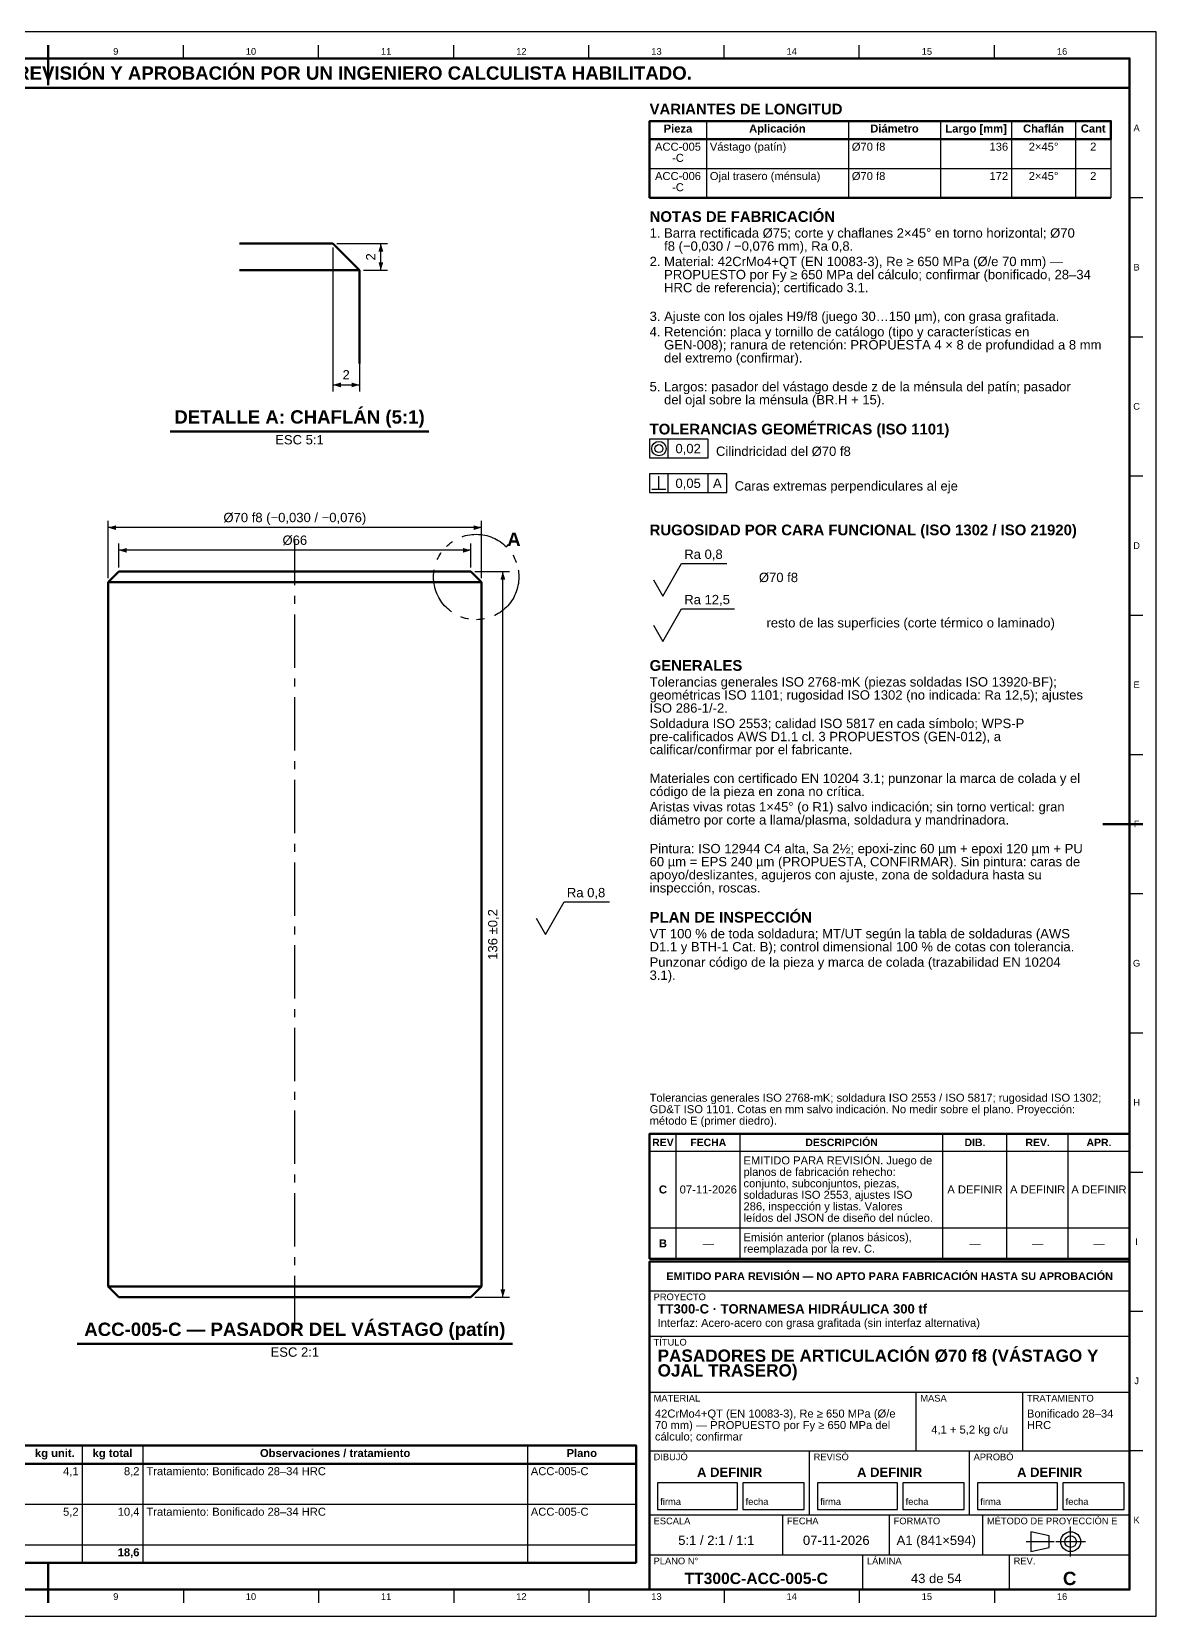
# Model space of a CAD drawing. Header units: millimetres. Extents: x 0 to 841, y 0 to 594.
# Drawn here: x 419 to 841, y 0 to 594 of the extents above; entities that cross this region are included whole.
import ezdxf
from ezdxf.enums import TextEntityAlignment as Align

# ---------------------------------------------------------------- set-up
doc = ezdxf.new("R2010")
doc.units = ezdxf.units.MM
doc.linetypes.add('EJE', pattern=[31, 20, -4, 3, -4])
doc.linetypes.add('FANTASMA', pattern=[35, 18, -4, 3, -3, 3, -4])
for name, color, linetype, lineweight in [('COTA', 7, 'CONTINUOUS', 25), ('EJE', 7, 'EJE', 25), ('FANT', 7, 'FANTASMA', 25), ('FINA', 7, 'CONTINUOUS', 25), ('MARCO', 7, 'CONTINUOUS', 70), ('TXT', 7, 'CONTINUOUS', 25), ('VIS', 7, 'CONTINUOUS', 50)]:
    doc.layers.add(name, color=color, linetype=linetype, lineweight=lineweight)
doc.styles.add('STD', font='LiberationSans-Regular.ttf')
doc.styles.add('STDB', font='LiberationSans-Bold.ttf')

msp = doc.modelspace()

# ---------------------------------------------------------------- linework, layer by layer
at = {"layer": 'COTA'}
for p, q in [((532.23, 513.09), (532.23, 459.09)), ((533.73, 514.59), (552.73, 514.59)), ((550.23, 504.59), (550.23, 514.59)), ((542.23, 503.09), (542.23, 459.09)), ((543.73, 504.59), (552.73, 504.59)), ((532.23, 461.59), (542.23, 461.59)), ((658, 434.23), (658, 441.23)), ((658, 421.23), (658, 428.23)), ((672.9, 421.23), (672.9, 428.23)), ((651.9, 422.53), (657.1, 422.53)), ((654.5, 422.53), (654.5, 427.33)), ((447.98, 389.09), (447.98, 410.59)), ((587.98, 389.09), (587.98, 410.59)), ((587.98, 408.09), (447.98, 408.09)), ((451.98, 393.09), (451.98, 402.09)), ((583.98, 399.59), (451.98, 399.59)), ((583.98, 393.09), (583.98, 402.09)), ((585.48, 391.59), (598.48, 391.59)), ((595.98, 119.59), (595.98, 391.59)), ((585.48, 119.59), (598.48, 119.59))]:
    msp.add_line(p, q, dxfattribs=at)
for points in [[(651, 434.23), (672.9, 434.23), (672.9, 441.23), (651, 441.23)], [(651, 421.23), (679.9, 421.23), (679.9, 428.23), (651, 428.23)]]:
    msp.add_lwpolyline(points, close=True, dxfattribs=at)
for points in [[(659.5, 388.53), (663, 394.63), (679.99, 394.63)], [(652.5, 388.53), (656, 382.43), (659.5, 388.53)], [(659.5, 371.53), (663, 377.63), (682.82, 377.63)], [(652.5, 371.53), (656, 365.43), (659.5, 371.53)], [(615.48, 261.69), (618.98, 267.79), (635.97, 267.79)], [(608.48, 261.69), (611.98, 255.59), (615.48, 261.69)]]:
    msp.add_lwpolyline(points, dxfattribs=at)
for radius in [2.7, 1.5]:
    msp.add_circle((654.5, 437.73), radius, dxfattribs=at)
for points in [[(550.23, 514.59), (549.33, 511.59), (551.13, 511.59)], [(550.23, 504.59), (551.13, 507.59), (549.33, 507.59)], [(532.23, 461.59), (535.23, 460.69), (535.23, 462.49)], [(542.23, 461.59), (539.23, 462.49), (539.23, 460.69)], [(447.98, 408.09), (450.98, 407.19), (450.98, 408.99)], [(587.98, 408.09), (584.98, 408.99), (584.98, 407.19)], [(451.98, 399.59), (454.98, 398.69), (454.98, 400.49)], [(583.98, 399.59), (580.98, 400.49), (580.98, 398.69)], [(595.98, 391.59), (595.08, 388.59), (596.88, 388.59)], [(595.98, 119.59), (596.88, 122.59), (595.08, 122.59)]]:
    msp.add_solid(points, dxfattribs=at)
at = {"layer": 'EJE'}
for p, q in [((517.98, 107.59), (517.98, 403.59)), ((808.88, 22.42), (808.88, 33.58)), ((792.14, 28), (802.68, 28)), ((803.3, 28), (814.46, 28))]:
    msp.add_line(p, q, dxfattribs=at)
at = {"layer": 'FANT'}
msp.add_line((597.3, 400.91), (598.13, 401.74), dxfattribs=at)
msp.add_circle((585.98, 389.59), 16, dxfattribs=at)
at = {"layer": 'FINA'}
for p, q in [((425.5, 584), (425.5, 589)), ((476.19, 584), (476.19, 589)), ((526.88, 584), (526.88, 589)), ((577.56, 584), (577.56, 589)), ((628.25, 584), (628.25, 589)), ((678.94, 584), (678.94, 589)), ((729.62, 584), (729.62, 589)), ((780.31, 584), (780.31, 589)), ((672.29, 560.5), (672.29, 531.7)), ((725.52, 560.5), (725.52, 531.7)), ((760.12, 560.5), (760.12, 531.7)), ((786.74, 560.5), (786.74, 531.7)), ((810.69, 560.5), (810.69, 531.7)), ((824, 560.5), (824, 531.7)), ((651, 553.7), (824, 553.7)), ((651, 542.7), (824, 542.7)), ((831, 531.82), (836, 531.82)), ((831, 479.64), (836, 479.64)), ((831, 427.45), (836, 427.45)), ((831, 375.27), (836, 375.27)), ((831, 323.09), (836, 323.09)), ((831, 270.91), (836, 270.91)), ((831, 218.73), (836, 218.73)), ((661, 134), (661, 180.9)), ((685, 134), (685, 180.9)), ((761, 134), (761, 180.9)), ((785, 134), (785, 180.9)), ((808, 134), (808, 180.9)), ((651, 174.4), (831, 174.4)), ((831, 166.55), (836, 166.55)), ((651, 145.6), (831, 145.6)), ((651, 134), (831, 134)), ((651, 133), (831, 133)), ((651, 122), (831, 122)), ((831, 114.36), (836, 114.36)), ((651, 105), (831, 105)), ((651, 84), (831, 84)), ((751, 62), (751, 84)), ((791, 62), (791, 84)), ((438.2, 64), (438.2, 20)), ((461.02, 64), (461.02, 20)), ((605.16, 64), (605.16, 20)), ((651, 62), (831, 62)), ((711, 38), (711, 62)), ((771, 38), (771, 62)), ((831, 62.18), (836, 62.18)), ((25, 57.2), (646, 57.2)), ((25, 42), (646, 42)), ((651, 38), (831, 38)), ((701, 23), (701, 38)), ((741, 23), (741, 38)), ((776, 23), (776, 38)), ((25, 26.8), (646, 26.8)), ((651, 23), (831, 23)), ((731, 10), (731, 23)), ((786, 10), (786, 23)), ((425.5, 10), (425.5, 5)), ((476.19, 10), (476.19, 5)), ((526.88, 10), (526.88, 5)), ((577.56, 10), (577.56, 5)), ((628.25, 10), (628.25, 5)), ((678.94, 10), (678.94, 5)), ((729.62, 10), (729.62, 5)), ((780.31, 10), (780.31, 5))]:
    msp.add_line(p, q, dxfattribs=at)
for points in [[(0, 0), (841, 0), (841, 594), (0, 594)], [(654, 40), (684, 40), (684, 50), (654, 50)], [(686, 40), (709, 40), (709, 50), (686, 50)], [(714, 40), (744, 40), (744, 50), (714, 50)], [(746, 40), (769, 40), (769, 50), (746, 50)], [(774, 40), (804, 40), (804, 50), (774, 50)], [(806, 40), (829, 40), (829, 50), (806, 50)], [(794, 24.28), (800.82, 25.83), (800.82, 30.17), (794, 31.72)]]:
    msp.add_lwpolyline(points, close=True, dxfattribs=at)
for radius in [3.72, 2.17]:
    msp.add_circle((808.88, 28), radius, dxfattribs=at)
at = {"layer": 'MARCO'}
for p, q in [((425.5, 589), (425.5, 574)), ((836, 297), (821, 297)), ((425.5, 5), (425.5, 20))]:
    msp.add_line(p, q, dxfattribs=at)
for points in [[(20, 10), (831, 10), (831, 584), (20, 584)], [(20, 573), (831, 573), (831, 584), (20, 584)], [(651, 134), (831, 134), (831, 180.9), (651, 180.9)], [(651, 10), (831, 10), (831, 133), (651, 133)]]:
    msp.add_lwpolyline(points, close=True, dxfattribs=at)
at = {"layer": 'VIS'}
for p, q in [((651, 560.5), (651, 531.7)), ((651, 531.7), (824, 531.7)), ((471.29, 444.19), (568.18, 444.19)), ((436.42, 102.19), (599.55, 102.19)), ((646, 64), (646, 20)), ((25, 20), (646, 20))]:
    msp.add_line(p, q, dxfattribs=at)
for points in [[(651, 553.7), (824, 553.7), (824, 560.5), (651, 560.5)], [(25, 57.2), (646, 57.2), (646, 64), (25, 64)]]:
    msp.add_lwpolyline(points, close=True, dxfattribs=at)
for points in [[(497.23, 514.59), (499.23, 514.59), (502.23, 514.59), (505.23, 514.59), (508.23, 514.59), (511.23, 514.59), (514.23, 514.59), (517.23, 514.59), (520.23, 514.59), (523.23, 514.59), (526.23, 514.59), (529.23, 514.59), (532.23, 514.59)], [(542.23, 504.59), (532.23, 514.59)], [(497.23, 504.59), (499.99, 504.59), (503.01, 504.59), (506.03, 504.59), (509.04, 504.59), (512.06, 504.59), (515.08, 504.59), (518.1, 504.59), (521.11, 504.59), (524.13, 504.59), (527.15, 504.59), (530.16, 504.59), (533.18, 504.59), (536.2, 504.59), (539.22, 504.59), (542.23, 504.59)], [(542.23, 469.59), (542.23, 504.59)], [(451.98, 391.59), (447.98, 387.59)], [(447.98, 387.59), (449.19, 387.59), (450.4, 387.59), (451.6, 387.59), (452.81, 387.59), (454.02, 387.59), (455.23, 387.59), (456.43, 387.59), (457.64, 387.59), (458.85, 387.59), (460.05, 387.59), (461.26, 387.59), (462.47, 387.59), (463.67, 387.59), (464.88, 387.59), (466.09, 387.59), (467.29, 387.59), (468.5, 387.59), (469.71, 387.59), (470.91, 387.59), (472.12, 387.59), (473.33, 387.59), (474.54, 387.59), (475.74, 387.59), (476.95, 387.59), (478.16, 387.59), (479.36, 387.59), (480.57, 387.59), (481.78, 387.59), (482.98, 387.59), (484.19, 387.59), (485.4, 387.59), (486.6, 387.59), (487.81, 387.59), (489.02, 387.59), (490.23, 387.59), (491.43, 387.59), (492.64, 387.59), (493.85, 387.59), (495.05, 387.59), (496.26, 387.59), (497.47, 387.59), (498.67, 387.59), (499.88, 387.59), (501.09, 387.59), (502.29, 387.59), (503.5, 387.59), (504.71, 387.59), (505.91, 387.59), (507.12, 387.59), (508.33, 387.59), (509.54, 387.59), (510.74, 387.59), (511.95, 387.59), (513.16, 387.59), (514.36, 387.59), (515.57, 387.59), (516.78, 387.59), (517.98, 387.59), (519.19, 387.59), (520.4, 387.59), (521.6, 387.59), (522.81, 387.59), (524.02, 387.59), (525.23, 387.59), (526.43, 387.59), (527.64, 387.59), (528.85, 387.59), (530.05, 387.59), (531.26, 387.59), (532.47, 387.59), (533.67, 387.59), (534.88, 387.59), (536.09, 387.59), (537.29, 387.59), (538.5, 387.59), (539.71, 387.59), (540.91, 387.59), (542.12, 387.59), (543.33, 387.59), (544.54, 387.59), (545.74, 387.59), (546.95, 387.59), (548.16, 387.59), (549.36, 387.59), (550.57, 387.59), (551.78, 387.59), (552.98, 387.59), (554.19, 387.59), (555.4, 387.59), (556.6, 387.59), (557.81, 387.59), (559.02, 387.59), (560.23, 387.59), (561.43, 387.59), (562.64, 387.59), (563.85, 387.59), (565.05, 387.59), (566.26, 387.59), (567.47, 387.59), (568.67, 387.59), (569.88, 387.59), (571.09, 387.59), (572.29, 387.59), (573.5, 387.59), (574.71, 387.59), (575.91, 387.59), (577.12, 387.59), (578.33, 387.59), (579.54, 387.59), (580.74, 387.59), (581.95, 387.59), (583.16, 387.59), (584.36, 387.59), (585.57, 387.59), (586.78, 387.59), (587.98, 387.59)], [(447.98, 387.59), (447.98, 123.59)], [(451.98, 391.59), (453.18, 391.59), (454.38, 391.59), (455.58, 391.59), (456.78, 391.59), (457.98, 391.59), (459.18, 391.59), (460.38, 391.59), (461.58, 391.59), (462.78, 391.59), (463.98, 391.59), (465.18, 391.59), (466.38, 391.59), (467.58, 391.59), (468.78, 391.59), (469.98, 391.59), (471.18, 391.59), (472.38, 391.59), (473.58, 391.59), (474.78, 391.59), (475.98, 391.59), (477.18, 391.59), (478.38, 391.59), (479.58, 391.59), (480.78, 391.59), (481.98, 391.59), (483.18, 391.59), (484.38, 391.59), (485.58, 391.59), (486.78, 391.59), (487.98, 391.59), (489.18, 391.59), (490.38, 391.59), (491.58, 391.59), (492.78, 391.59), (493.98, 391.59), (495.18, 391.59), (496.38, 391.59), (497.58, 391.59), (498.78, 391.59), (499.98, 391.59), (501.18, 391.59), (502.38, 391.59), (503.58, 391.59), (504.78, 391.59), (505.98, 391.59), (507.18, 391.59), (508.38, 391.59), (509.58, 391.59), (510.78, 391.59), (511.98, 391.59), (513.18, 391.59), (514.38, 391.59), (515.58, 391.59), (516.78, 391.59), (517.98, 391.59), (519.18, 391.59), (520.38, 391.59), (521.58, 391.59), (522.78, 391.59), (523.98, 391.59), (525.18, 391.59), (526.38, 391.59), (527.58, 391.59), (528.78, 391.59), (529.98, 391.59), (531.18, 391.59), (532.38, 391.59), (533.58, 391.59), (534.78, 391.59), (535.98, 391.59), (537.18, 391.59), (538.38, 391.59), (539.58, 391.59), (540.78, 391.59), (541.98, 391.59), (543.18, 391.59), (544.38, 391.59), (545.58, 391.59), (546.78, 391.59), (547.98, 391.59), (549.18, 391.59), (550.38, 391.59), (551.58, 391.59), (552.78, 391.59), (553.98, 391.59), (555.18, 391.59), (556.38, 391.59), (557.58, 391.59), (558.78, 391.59), (559.98, 391.59), (561.18, 391.59), (562.38, 391.59), (563.58, 391.59), (564.78, 391.59), (565.98, 391.59), (567.18, 391.59), (568.38, 391.59), (569.58, 391.59), (570.78, 391.59), (571.98, 391.59), (573.18, 391.59), (574.38, 391.59), (575.58, 391.59), (576.78, 391.59), (577.98, 391.59), (579.18, 391.59), (580.38, 391.59), (581.58, 391.59), (582.78, 391.59), (583.98, 391.59)], [(587.98, 387.59), (583.98, 391.59)], [(587.98, 123.59), (587.98, 387.59)], [(447.98, 123.59), (449.19, 123.59), (450.4, 123.59), (451.6, 123.59), (452.81, 123.59), (454.02, 123.59), (455.23, 123.59), (456.43, 123.59), (457.64, 123.59), (458.85, 123.59), (460.05, 123.59), (461.26, 123.59), (462.47, 123.59), (463.67, 123.59), (464.88, 123.59), (466.09, 123.59), (467.29, 123.59), (468.5, 123.59), (469.71, 123.59), (470.91, 123.59), (472.12, 123.59), (473.33, 123.59), (474.54, 123.59), (475.74, 123.59), (476.95, 123.59), (478.16, 123.59), (479.36, 123.59), (480.57, 123.59), (481.78, 123.59), (482.98, 123.59), (484.19, 123.59), (485.4, 123.59), (486.6, 123.59), (487.81, 123.59), (489.02, 123.59), (490.23, 123.59), (491.43, 123.59), (492.64, 123.59), (493.85, 123.59), (495.05, 123.59), (496.26, 123.59), (497.47, 123.59), (498.67, 123.59), (499.88, 123.59), (501.09, 123.59), (502.29, 123.59), (503.5, 123.59), (504.71, 123.59), (505.91, 123.59), (507.12, 123.59), (508.33, 123.59), (509.54, 123.59), (510.74, 123.59), (511.95, 123.59), (513.16, 123.59), (514.36, 123.59), (515.57, 123.59), (516.78, 123.59), (517.98, 123.59), (519.19, 123.59), (520.4, 123.59), (521.6, 123.59), (522.81, 123.59), (524.02, 123.59), (525.23, 123.59), (526.43, 123.59), (527.64, 123.59), (528.85, 123.59), (530.05, 123.59), (531.26, 123.59), (532.47, 123.59), (533.67, 123.59), (534.88, 123.59), (536.09, 123.59), (537.29, 123.59), (538.5, 123.59), (539.71, 123.59), (540.91, 123.59), (542.12, 123.59), (543.33, 123.59), (544.54, 123.59), (545.74, 123.59), (546.95, 123.59), (548.16, 123.59), (549.36, 123.59), (550.57, 123.59), (551.78, 123.59), (552.98, 123.59), (554.19, 123.59), (555.4, 123.59), (556.6, 123.59), (557.81, 123.59), (559.02, 123.59), (560.23, 123.59), (561.43, 123.59), (562.64, 123.59), (563.85, 123.59), (565.05, 123.59), (566.26, 123.59), (567.47, 123.59), (568.67, 123.59), (569.88, 123.59), (571.09, 123.59), (572.29, 123.59), (573.5, 123.59), (574.71, 123.59), (575.91, 123.59), (577.12, 123.59), (578.33, 123.59), (579.54, 123.59), (580.74, 123.59), (581.95, 123.59), (583.16, 123.59), (584.36, 123.59), (585.57, 123.59), (586.78, 123.59), (587.98, 123.59)], [(451.98, 119.59), (447.98, 123.59)], [(451.98, 119.59), (453.18, 119.59), (454.38, 119.59), (455.58, 119.59), (456.78, 119.59), (457.98, 119.59), (459.18, 119.59), (460.38, 119.59), (461.58, 119.59), (462.78, 119.59), (463.98, 119.59), (465.18, 119.59), (466.38, 119.59), (467.58, 119.59), (468.78, 119.59), (469.98, 119.59), (471.18, 119.59), (472.38, 119.59), (473.58, 119.59), (474.78, 119.59), (475.98, 119.59), (477.18, 119.59), (478.38, 119.59), (479.58, 119.59), (480.78, 119.59), (481.98, 119.59), (483.18, 119.59), (484.38, 119.59), (485.58, 119.59), (486.78, 119.59), (487.98, 119.59), (489.18, 119.59), (490.38, 119.59), (491.58, 119.59), (492.78, 119.59), (493.98, 119.59), (495.18, 119.59), (496.38, 119.59), (497.58, 119.59), (498.78, 119.59), (499.98, 119.59), (501.18, 119.59), (502.38, 119.59), (503.58, 119.59), (504.78, 119.59), (505.98, 119.59), (507.18, 119.59), (508.38, 119.59), (509.58, 119.59), (510.78, 119.59), (511.98, 119.59), (513.18, 119.59), (514.38, 119.59), (515.58, 119.59), (516.78, 119.59), (517.98, 119.59), (519.18, 119.59), (520.38, 119.59), (521.58, 119.59), (522.78, 119.59), (523.98, 119.59), (525.18, 119.59), (526.38, 119.59), (527.58, 119.59), (528.78, 119.59), (529.98, 119.59), (531.18, 119.59), (532.38, 119.59), (533.58, 119.59), (534.78, 119.59), (535.98, 119.59), (537.18, 119.59), (538.38, 119.59), (539.58, 119.59), (540.78, 119.59), (541.98, 119.59), (543.18, 119.59), (544.38, 119.59), (545.58, 119.59), (546.78, 119.59), (547.98, 119.59), (549.18, 119.59), (550.38, 119.59), (551.58, 119.59), (552.78, 119.59), (553.98, 119.59), (555.18, 119.59), (556.38, 119.59), (557.58, 119.59), (558.78, 119.59), (559.98, 119.59), (561.18, 119.59), (562.38, 119.59), (563.58, 119.59), (564.78, 119.59), (565.98, 119.59), (567.18, 119.59), (568.38, 119.59), (569.58, 119.59), (570.78, 119.59), (571.98, 119.59), (573.18, 119.59), (574.38, 119.59), (575.58, 119.59), (576.78, 119.59), (577.98, 119.59), (579.18, 119.59), (580.38, 119.59), (581.58, 119.59), (582.78, 119.59), (583.98, 119.59)], [(587.98, 123.59), (583.98, 119.59)]]:
    msp.add_lwpolyline(points, dxfattribs=at)

# ---------------------------------------------------------------- texts
at = {"layer": 'TXT'}
for s, height, style, p in [('ESTOS PLANOS NO SON VÁLIDOS PARA FABRICACIÓN HASTA SU REVISIÓN Y APROBACIÓN POR UN INGENIERO CALCULISTA HABILITADO.', 5, 'STDB', (425.5, 578.5)), ('9', 2.5, 'STD', (450.84, 586.6)), ('10', 2.5, 'STD', (501.53, 586.6)), ('11', 2.5, 'STD', (552.22, 586.6)), ('12', 2.5, 'STD', (602.91, 586.6)), ('13', 2.5, 'STD', (653.59, 586.6)), ('14', 2.5, 'STD', (704.28, 586.6)), ('15', 2.5, 'STD', (754.97, 586.6)), ('16', 2.5, 'STD', (805.66, 586.6)), ('Pieza', 3, 'STDB', (661.65, 557.7)), ('Aplicación', 3, 'STDB', (698.91, 557.7)), ('Diámetro', 3, 'STDB', (742.82, 557.7)), ('Largo [mm]', 3, 'STDB', (773.43, 557.7)), ('Chaflán', 3, 'STDB', (798.72, 557.7)), ('Cant', 3, 'STDB', (817.35, 557.7)), ('A', 2.5, 'STD', (833.6, 557.91)), ('ACC-005', 3, 'STD', (661.65, 550.9)), ('2×45°', 3, 'STD', (798.72, 550.9)), ('2', 3, 'STD', (817.35, 550.9)), ('-C', 3, 'STD', (661.65, 546.7)), ('ACC-006', 3, 'STD', (661.65, 539.9)), ('2×45°', 3, 'STD', (798.72, 539.9)), ('2', 3, 'STD', (817.35, 539.9)), ('-C', 3, 'STD', (661.65, 535.7)), ('B', 2.5, 'STD', (833.6, 505.73)), ('C', 2.5, 'STD', (833.6, 453.55)), ('0,02', 3.5, 'STD', (665.45, 437.73)), ('0,05', 3.5, 'STD', (665.45, 424.73)), ('A', 3.5, 'STD', (676.4, 424.73)), ('A', 5, 'STDB', (600.13, 403.74)), ('D', 2.5, 'STD', (833.6, 401.36)), ('E', 2.5, 'STD', (833.6, 349.18)), ('F', 2.5, 'STD', (833.6, 297)), ('G', 2.5, 'STD', (833.6, 244.82)), ('H', 2.5, 'STD', (833.6, 192.64)), ('REV', 2.8, 'STDB', (656, 177.65)), ('FECHA', 2.8, 'STDB', (673, 177.65)), ('DESCRIPCIÓN', 2.8, 'STDB', (723, 177.65)), ('DIB.', 2.8, 'STDB', (773, 177.65)), ('REV.', 2.8, 'STDB', (796.5, 177.65)), ('APR.', 2.8, 'STDB', (819.5, 177.65)), ('C', 3, 'STDB', (656, 160)), ('07-11-2026', 3, 'STD', (673, 160)), ('A DEFINIR', 3, 'STD', (773, 160)), ('A DEFINIR', 3, 'STD', (796.5, 160)), ('A DEFINIR', 3, 'STD', (819.5, 160)), ('B', 3, 'STDB', (656, 139.8)), ('—', 3, 'STD', (673, 139.8)), ('—', 3, 'STD', (773, 139.8)), ('—', 3, 'STD', (796.5, 139.8)), ('—', 3, 'STD', (819.5, 139.8)), ('I', 2.5, 'STD', (833.6, 140.45)), ('EMITIDO PARA REVISIÓN — NO APTO PARA FABRICACIÓN HASTA SU APROBACIÓN', 2.9, 'STDB', (741, 127.5)), ('J', 2.5, 'STD', (833.6, 88.27)), ('4,1 + 5,2 kg c/u', 3, 'STD', (771, 70)), ('kg unit.', 3, 'STDB', (427.99, 61.2)), ('kg total', 3, 'STDB', (449.61, 61.2)), ('Observaciones / tratamiento', 3, 'STDB', (533.09, 61.2)), ('Plano', 3, 'STDB', (625.58, 61.2)), ('A DEFINIR', 3.5, 'STDB', (681, 54)), ('A DEFINIR', 3.5, 'STDB', (741, 54)), ('A DEFINIR', 3.5, 'STDB', (801, 54)), ('K', 2.5, 'STD', (833.6, 36.09)), ('5:1 / 2:1 / 1:1', 3.5, 'STD', (676, 28.5)), ('07-11-2026', 3.5, 'STD', (721, 28.5)), ('A1 (841×594)', 3.5, 'STD', (758.5, 28.5)), ('TT300C-ACC-005-C', 4.2, 'STDB', (691, 14.2)), ('43 de 54', 3.5, 'STD', (758.5, 14.2)), ('C', 5, 'STDB', (808.5, 14.2)), ('9', 2.5, 'STD', (450.84, 7.4)), ('10', 2.5, 'STD', (501.53, 7.4)), ('11', 2.5, 'STD', (552.22, 7.4)), ('12', 2.5, 'STD', (602.91, 7.4)), ('13', 2.5, 'STD', (653.59, 7.4)), ('14', 2.5, 'STD', (704.28, 7.4)), ('15', 2.5, 'STD', (754.97, 7.4)), ('16', 2.5, 'STD', (805.66, 7.4))]:
    msp.add_text(s, height=height, dxfattribs=dict(at, style=style)).set_placement(p, align=Align.MIDDLE_CENTER)
for s, height, style, p in [('VARIANTES DE LONGITUD', 4, 'STDB', (651, 567)), ('NOTAS DE FABRICACIÓN', 4, 'STDB', (651, 526.7)), ('1. Barra rectificada Ø75; corte y chaflanes 2×45° en torno horizontal; Ø70', 3.5, 'STD', (651, 520.3)), ('    f8 (−0,030 / −0,076 mm), Ra 0,8.', 3.5, 'STD', (651, 515.4)), ('2. Material: 42CrMo4+QT (EN 10083-3), Re ≥ 650 MPa (Ø/e 70 mm) —', 3.5, 'STD', (651, 509.62)), ('    PROPUESTO por Fy ≥ 650 MPa del cálculo; confirmar (bonificado, 28–34', 3.5, 'STD', (651, 504.72)), ('    HRC de referencia); certificado 3.1.', 3.5, 'STD', (651, 499.82)), ('3. Ajuste con los ojales H9/f8 (juego 30…150 µm), con grasa grafitada.', 3.5, 'STD', (651, 489.05)), ('4. Retención: placa y tornillo de catálogo (tipo y características en', 3.5, 'STD', (651, 483.28)), ('    GEN-008); ranura de retención: PROPUESTA 4 × 8 de profundidad a 8 mm', 3.5, 'STD', (651, 478.38)), ('    del extremo (confirmar).', 3.5, 'STD', (651, 473.48)), ('5. Largos: pasador del vástago desde z de la ménsula del patín; pasador', 3.5, 'STD', (651, 462.7)), ('    del ojal sobre la ménsula (BR.H + 15).', 3.5, 'STD', (651, 457.8)), ('TOLERANCIAS GEOMÉTRICAS (ISO 1101)', 4, 'STDB', (651, 447.03)), ('RUGOSIDAD POR CARA FUNCIONAL (ISO 1302 / ISO 21920)', 4, 'STDB', (651, 409.23)), ('GENERALES', 4, 'STDB', (651, 358.43)), ('Tolerancias generales ISO 2768-mK (piezas soldadas ISO 13920-BF);', 3.5, 'STD', (651, 352.03)), ('geométricas ISO 1101; rugosidad ISO 1302 (no indicada: Ra 12,5); ajustes', 3.5, 'STD', (651, 347.13)), ('ISO 286-1/-2.', 3.5, 'STD', (651, 342.23)), ('Soldadura ISO 2553; calidad ISO 5817 en cada símbolo; WPS-P', 3.5, 'STD', (651, 336.45)), ('calificar/confirmar por el fabricante.', 3.5, 'STD', (651, 326.65)), ('pre-calificados AWS D1.1 cl. 3 PROPUESTOS (GEN-012), a', 3.5, 'STD', (651, 331.55)), ('Materiales con certificado EN 10204 3.1; punzonar la marca de colada y el', 3.5, 'STD', (651, 315.88)), ('código de la pieza en zona no crítica.', 3.5, 'STD', (651, 310.98)), ('Aristas vivas rotas 1×45° (o R1) salvo indicación; sin torno vertical: gran', 3.5, 'STD', (651, 305.2)), ('diámetro por corte a llama/plasma, soldadura y mandrinadora.', 3.5, 'STD', (651, 300.3)), ('Pintura: ISO 12944 C4 alta, Sa 2½; epoxi-zinc 60 µm + epoxi 120 µm + PU', 3.5, 'STD', (651, 289.53)), ('apoyo/deslizantes, agujeros con ajuste, zona de soldadura hasta su', 3.5, 'STD', (651, 279.73)), ('60 µm = EPS 240 µm (PROPUESTA, CONFIRMAR). Sin pintura: caras de', 3.5, 'STD', (651, 284.63)), ('inspección, roscas.', 3.5, 'STD', (651, 274.83)), ('PLAN DE INSPECCIÓN', 4, 'STDB', (651, 264.05)), ('VT 100 % de toda soldadura; MT/UT según la tabla de soldaduras (AWS', 3.5, 'STD', (651, 257.65)), ('D1.1 y BTH-1 Cat. B); control dimensional 100 % de cotas con tolerancia.', 3.5, 'STD', (651, 252.75)), ('Punzonar código de la pieza y marca de colada (trazabilidad EN 10204', 3.5, 'STD', (651, 246.98)), ('3.1).', 3.5, 'STD', (651, 242.08)), ('EMITIDO PARA REVISIÓN. Juego de', 3, 'STD', (686.2, 172.4)), ('planos de fabricación rehecho:', 3, 'STD', (686.2, 168.1)), ('conjunto, subconjuntos, piezas,', 3, 'STD', (686.2, 163.8)), ('soldaduras ISO 2553, ajustes ISO', 3, 'STD', (686.2, 159.5)), ('286, inspección y listas. Valores', 3, 'STD', (686.2, 155.2)), ('leídos del JSON de diseño del núcleo.', 3, 'STD', (686.2, 150.9)), ('Emisión anterior (planos básicos),', 3, 'STD', (686.2, 143.6)), ('reemplazada por la rev. C.', 3, 'STD', (686.2, 139.3)), ('PROYECTO', 2.5, 'STD', (652.5, 121)), ('TT300-C · TORNAMESA HIDRÁULICA 300 tf', 3.5, 'STDB', (654, 117)), ('Interfaz: Acero-acero con grasa grafitada (sin interfaz alternativa)', 3, 'STD', (654, 111.5)), ('TÍTULO', 2.5, 'STD', (652.5, 104)), ('PASADORES DE ARTICULACIÓN Ø70 f8 (VÁSTAGO Y', 4.6, 'STDB', (654, 100)), ('OJAL TRASERO)', 4.6, 'STDB', (654, 94.48)), ('MATERIAL', 2.5, 'STD', (652.5, 83)), ('42CrMo4+QT (EN 10083-3), Re ≥ 650 MPa (Ø/e', 3, 'STD', (653, 77.5)), ('MASA', 2.5, 'STD', (752.5, 83)), ('TRATAMIENTO', 2.5, 'STD', (792.5, 83)), ('Bonificado 28–34', 3, 'STD', (792.5, 77.5)), ('70 mm) — PROPUESTO por Fy ≥ 650 MPa del', 3, 'STD', (653, 73.2)), ('HRC', 3, 'STD', (792.5, 73.2)), ('cálculo; confirmar', 3, 'STD', (653, 68.9)), ('DIBUJÓ', 2.5, 'STD', (652.5, 61)), ('REVISÓ', 2.5, 'STD', (712.5, 61)), ('APROBÓ', 2.5, 'STD', (772.5, 61)), ('ESCALA', 2.5, 'STD', (652.5, 37)), ('FECHA', 2.5, 'STD', (702.5, 37)), ('FORMATO', 2.5, 'STD', (742.5, 37)), ('MÉTODO DE PROYECCIÓN E', 2.5, 'STD', (777.5, 37)), ('PLANO N°', 2.5, 'STD', (652.5, 22)), ('LÁMINA', 2.5, 'STD', (732.5, 22)), ('REV.', 2.5, 'STD', (787.5, 22))]:
    msp.add_text(s, height=height, dxfattribs=dict(at, style=style)).set_placement(p, align=Align.TOP_LEFT)
at = {"layer": 'TXT', "style": 'STD'}
for s, height, p in [('Vástago (patín)', 3, (673.59, 550.9)), ('Ø70 f8', 3, (726.82, 550.9)), ('Ojal trasero (ménsula)', 3, (673.59, 539.9)), ('Ø70 f8', 3, (726.82, 539.9)), ('Cilindricidad del Ø70 f8', 3.5, (675.9, 436.73)), ('Caras extremas perpendiculares al eje', 3.5, (682.9, 423.73)), ('Ø70 f8', 3.5, (691.99, 389.43)), ('resto de las superficies (corte térmico o laminado)', 3.5, (694.82, 372.43)), ('Tratamiento: Bonificado 28–34 HRC', 3, (462.32, 54.4)), ('ACC-005-C', 3, (606.46, 54.4)), ('Tratamiento: Bonificado 28–34 HRC', 3, (462.32, 39.2)), ('ACC-005-C', 3, (606.46, 39.2))]:
    msp.add_text(s, height=height, dxfattribs=at).set_placement(p, align=Align.MIDDLE_LEFT)
at = {"layer": 'TXT'}
for s, style, p in [('136', 'STD', (785.44, 550.9)), ('172', 'STD', (785.44, 539.9)), ('4,1', 'STD', (436.9, 54.4)), ('8,2', 'STD', (459.72, 54.4)), ('5,2', 'STD', (436.9, 39.2)), ('10,4', 'STD', (459.72, 39.2)), ('18,6', 'STDB', (459.72, 24))]:
    msp.add_text(s, height=3, dxfattribs=dict(at, style=style)).set_placement(p, align=Align.MIDDLE_RIGHT)
at = {"layer": 'TXT', "style": 'STD'}
for s, rotation, p in [('2', 90, (549.23, 509.59)), ('Ø70 f8 (−0,030 / −0,076)', 360, (517.98, 409.09)), ('Ø66', 360, (517.98, 400.59)), ('136 ±0,2', 90, (594.98, 255.59))]:
    msp.add_text(s, height=3.5, rotation=rotation, dxfattribs=at).set_placement(p, align=Align.BOTTOM_CENTER)
at = {"layer": 'TXT'}
for s, height, style, p in [('2', 3.5, 'STD', (537.23, 462.59)), ('DETALLE A: CHAFLÁN (5:1)', 5, 'STDB', (519.73, 445.59)), ('ACC-005-C — PASADOR DEL VÁSTAGO (patín)', 5, 'STDB', (517.98, 103.59))]:
    msp.add_text(s, height=height, dxfattribs=dict(at, style=style)).set_placement(p, align=Align.BOTTOM_CENTER)
at = {"layer": 'TXT', "style": 'STD'}
for s, p in [('ESC 5:1', (519.73, 442.79)), ('ESC 2:1', (517.98, 100.79))]:
    msp.add_text(s, height=3.5, dxfattribs=at).set_placement(p, align=Align.TOP_CENTER)
for s, height, p in [('Ra 0,8', 3.5, (664, 395.33)), ('Ra 12,5', 3.5, (664, 378.33)), ('Ra 0,8', 3.5, (619.98, 268.49)), ('Tolerancias generales ISO 2768-mK; soldadura ISO 2553 / ISO 5817; rugosidad ISO 1302;', 3, (651, 192)), ('GD&T ISO 1101. Cotas en mm salvo indicación. No medir sobre el plano. Proyección:', 3, (651, 187.7)), ('método E (primer diedro).', 3, (651, 183.4)), ('firma', 2.5, (655, 41)), ('fecha', 2.5, (687, 41)), ('firma', 2.5, (715, 41)), ('fecha', 2.5, (747, 41)), ('firma', 2.5, (775, 41)), ('fecha', 2.5, (807, 41))]:
    msp.add_text(s, height=height, dxfattribs=at).set_placement(p, align=Align.BOTTOM_LEFT)

doc.saveas('drawing.dxf')
